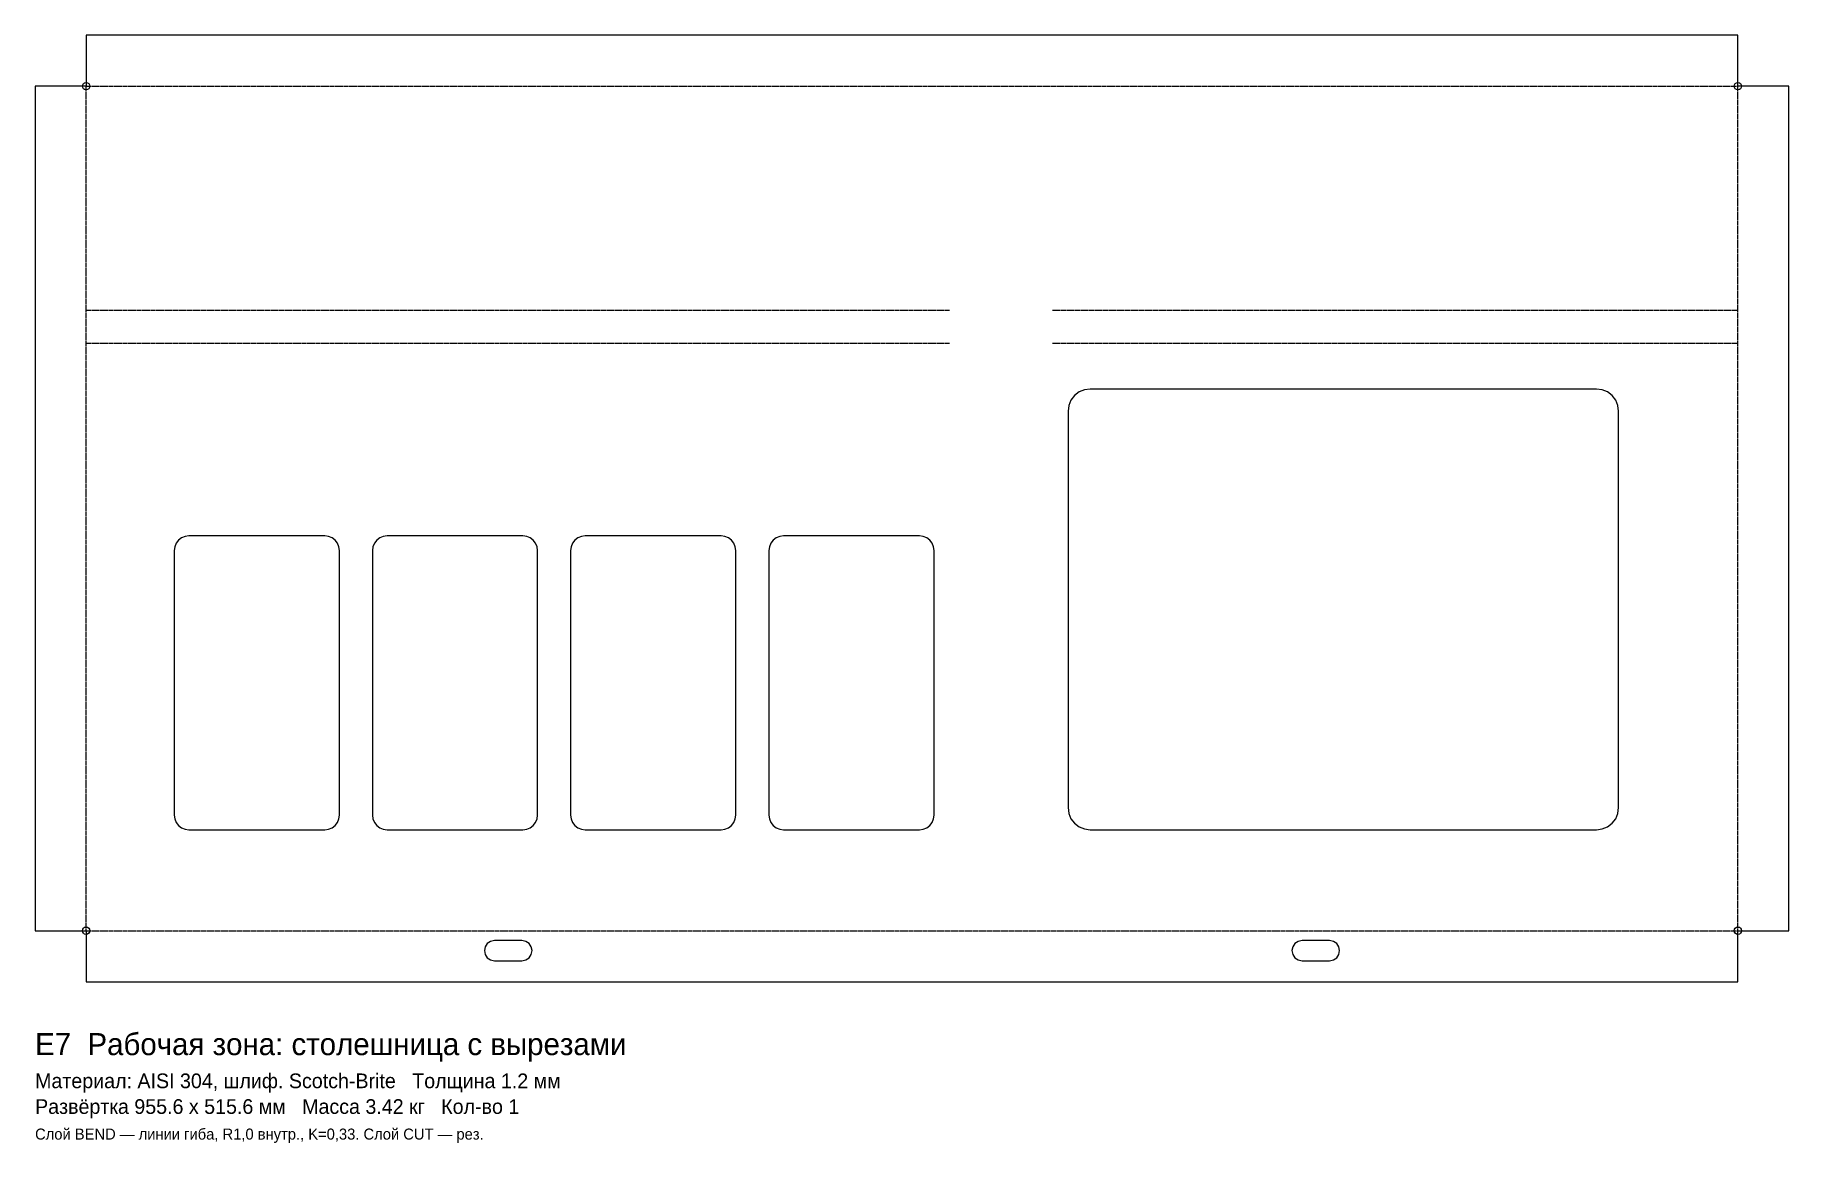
# Model space of a CAD drawing. Header units: millimetres. Extents: x 0 to 956, y -88 to 516.
import ezdxf

# ---------------------------------------------------------------- set-up
doc = ezdxf.new("R2010")
doc.units = ezdxf.units.MM
doc.linetypes.add('DASHED', pattern=[1.524, 1.27, -0.254])
for name, color, linetype in [('BEND', 1, 'DASHED'), ('CUT', 7, 'Continuous'), ('INFO', 3, 'Continuous')]:
    doc.layers.add(name, color=color, linetype=linetype)

msp = doc.modelspace()

# ---------------------------------------------------------------- linework, layer by layer
at = {"layer": 'BEND'}
for p, q in [((27.79, 487.79), (927.79, 487.79)), ((27.79, 27.79), (27.79, 487.79)), ((927.79, 27.79), (927.79, 487.79)), ((27.79, 365.79), (498.29, 365.79)), ((554.29, 365.79), (927.79, 365.79)), ((27.79, 347.79), (498.29, 347.79)), ((554.29, 347.79), (927.79, 347.79)), ((27.79, 27.79), (927.79, 27.79))]:
    msp.add_line(p, q, dxfattribs=at)
at = {"layer": 'CUT'}
for points in [[(27.79, 0), (927.79, 0), (927.79, 27.79), (955.59, 27.79), (955.59, 487.79), (927.79, 487.79), (927.79, 515.59), (27.79, 515.59), (27.79, 487.79), (0, 487.79), (0, 27.79), (27.79, 27.79)], [(850.79, 82.79), (853.9, 83.2), (856.79, 84.4), (859.28, 86.31), (861.19, 88.79), (862.38, 91.69), (862.79, 94.79), (862.79, 310.79), (862.38, 313.9), (861.19, 316.79), (859.28, 319.28), (856.79, 321.19), (853.9, 322.38), (850.79, 322.79), (574.79, 322.79), (571.69, 322.38), (568.79, 321.19), (566.31, 319.28), (564.4, 316.79), (563.2, 313.9), (562.79, 310.79), (562.79, 94.79), (563.2, 91.69), (564.4, 88.79), (566.31, 86.31), (568.79, 84.4), (571.69, 83.2), (574.79, 82.79)], [(157.79, 82.79), (159.86, 83.07), (161.79, 83.86), (163.45, 85.14), (164.72, 86.79), (165.52, 88.72), (165.79, 90.79), (165.79, 234.79), (165.52, 236.86), (164.72, 238.79), (163.45, 240.45), (161.79, 241.72), (159.86, 242.52), (157.79, 242.79), (83.79, 242.79), (81.72, 242.52), (79.79, 241.72), (78.14, 240.45), (76.86, 238.79), (76.07, 236.86), (75.79, 234.79), (75.79, 90.79), (76.07, 88.72), (76.86, 86.79), (78.14, 85.14), (79.79, 83.86), (81.72, 83.07), (83.79, 82.79)], [(265.79, 82.79), (267.86, 83.07), (269.79, 83.86), (271.45, 85.14), (272.72, 86.79), (273.52, 88.72), (273.79, 90.79), (273.79, 234.79), (273.52, 236.86), (272.72, 238.79), (271.45, 240.45), (269.79, 241.72), (267.86, 242.52), (265.79, 242.79), (191.79, 242.79), (189.72, 242.52), (187.79, 241.72), (186.14, 240.45), (184.86, 238.79), (184.07, 236.86), (183.79, 234.79), (183.79, 90.79), (184.07, 88.72), (184.86, 86.79), (186.14, 85.14), (187.79, 83.86), (189.72, 83.07), (191.79, 82.79)], [(373.79, 82.79), (375.86, 83.07), (377.79, 83.86), (379.45, 85.14), (380.72, 86.79), (381.52, 88.72), (381.79, 90.79), (381.79, 234.79), (381.52, 236.86), (380.72, 238.79), (379.45, 240.45), (377.79, 241.72), (375.86, 242.52), (373.79, 242.79), (299.79, 242.79), (297.72, 242.52), (295.79, 241.72), (294.14, 240.45), (292.86, 238.79), (292.07, 236.86), (291.79, 234.79), (291.79, 90.79), (292.07, 88.72), (292.86, 86.79), (294.14, 85.14), (295.79, 83.86), (297.72, 83.07), (299.79, 82.79)], [(481.79, 82.79), (483.86, 83.07), (485.79, 83.86), (487.45, 85.14), (488.72, 86.79), (489.52, 88.72), (489.79, 90.79), (489.79, 234.79), (489.52, 236.86), (488.72, 238.79), (487.45, 240.45), (485.79, 241.72), (483.86, 242.52), (481.79, 242.79), (407.79, 242.79), (405.72, 242.52), (403.79, 241.72), (402.14, 240.45), (400.86, 238.79), (400.07, 236.86), (399.79, 234.79), (399.79, 90.79), (400.07, 88.72), (400.86, 86.79), (402.14, 85.14), (403.79, 83.86), (405.72, 83.07), (407.79, 82.79)], [(265.29, 11.4), (267.4, 11.82), (269.18, 13.01), (270.37, 14.79), (270.79, 16.9), (270.37, 19), (269.18, 20.79), (267.4, 21.98), (265.29, 22.4), (250.29, 22.4), (248.19, 21.98), (246.4, 20.79), (245.21, 19), (244.79, 16.9), (245.21, 14.79), (246.4, 13.01), (248.19, 11.82), (250.29, 11.4)], [(705.29, 11.4), (707.4, 11.82), (709.18, 13.01), (710.37, 14.79), (710.79, 16.9), (710.37, 19), (709.18, 20.79), (707.4, 21.98), (705.29, 22.4), (690.29, 22.4), (688.19, 21.98), (686.4, 20.79), (685.21, 19), (684.79, 16.9), (685.21, 14.79), (686.4, 13.01), (688.19, 11.82), (690.29, 11.4)]]:
    msp.add_lwpolyline(points, close=True, dxfattribs=at)
for centre in [(27.79, 487.79), (927.79, 487.79), (27.79, 27.79), (927.79, 27.79)]:
    msp.add_circle(centre, 2, dxfattribs=at)

# ---------------------------------------------------------------- texts
at = {"layer": 'INFO'}
for s, height, p in [('E7  Рабочая зона: столешница с вырезами', 12, (0, -40)), ('Материал: AISI 304, шлиф. Scotch-Brite   Толщина 1.2 мм', 8, (0, -58)), ('Развёртка 955.6 x 515.6 мм   Масса 3.42 кг   Кол-во 1', 8, (0, -72)), ('Слой BEND — линии гиба, R1,0 внутр., K=0,33. Слой CUT — рез.', 6, (0, -86))]:
    msp.add_text(s, height=height, dxfattribs=at).set_placement(p)

doc.saveas('drawing.dxf')
